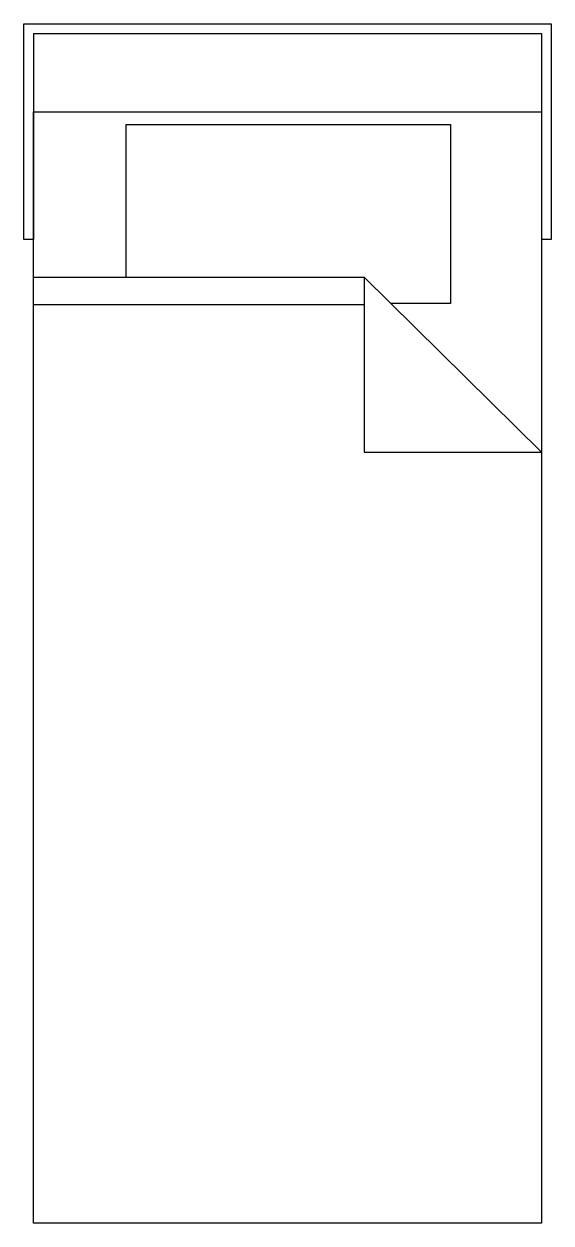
# Model space of a CAD drawing. Extents: x 0 to 41.2, y -93.9 to 0.
import ezdxf

# ---------------------------------------------------------------- set-up
doc = ezdxf.new("R2010")
doc.units = 0
doc.header["$MEASUREMENT"] = 0
doc.layers.get('0').update_dxf_attribs({"linetype": 'CONTINUOUS'})

msp = doc.modelspace()

# ---------------------------------------------------------------- linework, layer by layer
at = {"color": 0, "linetype": 'Continuous'}
for p, q in [((0.75, -0.75), (40.5, -0.75)), ((0.75, -0.75), (0.75, -16.875)), ((40.5, -0.75), (40.5, -16.875)), ((7.995, -19.835), (7.995, -7.8672)), ((7.9984, -7.875), (33.375, -7.875)), ((33.375, -7.875), (33.375, -21.875)), ((0.7512, -19.835), (26.6165, -19.835)), ((26.6165, -19.835), (26.6165, -33.515)), ((40.5015, -33.515), (26.6165, -19.835)), ((26.6165, -21.995), (0.7512, -21.995)), ((33.375, -21.875), (28.687, -21.875)), ((26.6165, -33.515), (40.5015, -33.515))]:
    msp.add_line(p, q, dxfattribs=at)
msp.add_lwpolyline([(0.75, -16.875), (0, -16.875), (0, 0), (41.25, 0), (41.25, -16.875), (40.5, -16.875)], dxfattribs=at)
msp.add_lwpolyline([(0.75, -93.87503), (0.75, -6.875), (40.5, -6.875), (40.5, -93.87503)], close=True, dxfattribs=at)

doc.saveas('drawing.dxf')
